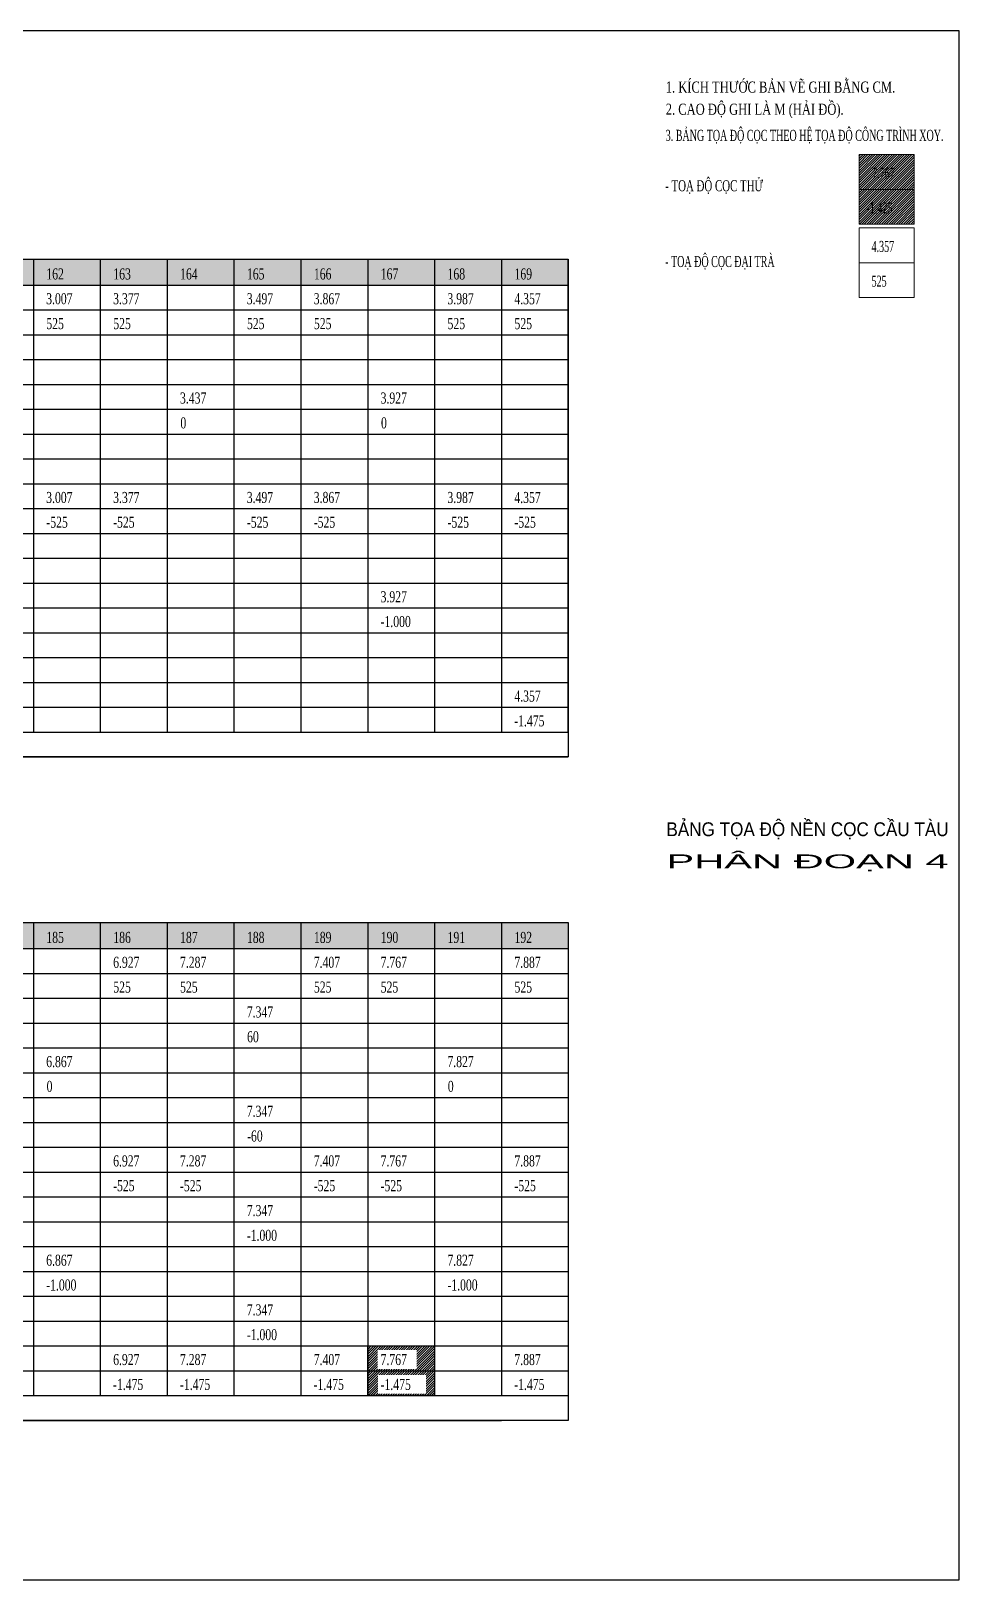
# Model space of a CAD drawing. Extents: x 1061507 to 1179680, y 97445 to 132302.
# Drawn here: x 1083380 to 1090088, y 97445 to 108645 of the extents above; entities that cross this region are included whole.
import ezdxf
from ezdxf.enums import TextEntityAlignment as Align

# ---------------------------------------------------------------- set-up
doc = ezdxf.new("R2010")
doc.units = 0
doc.header["$LTSCALE"] = 200
doc.header["$MEASUREMENT"] = 0
doc.layers.get('0').update_dxf_attribs({"color": 3, "linetype": 'CONTINUOUS'})
for name, color, linetype in [('BORDER', 2, 'CONTINUOUS'), ('Hatch', 8, 'CONTINUOUS'), ('Text', 6, 'CONTINUOUS')]:
    doc.layers.add(name, color=color, linetype=linetype)
doc.styles.add('CMB-1', font='VHBLACK.TTF', dxfattribs={"width": 0.8})
doc.styles.get("Standard").update_dxf_attribs({"font": 'vntimeh.shx', "width": 0.7})
doc.styles.add('THUONG', font='vntimeh.shx', dxfattribs={"width": 0.7})

msp = doc.modelspace()

# ---------------------------------------------------------------- hatches: boundary and pattern name
at = {"layer": 'Hatch', "linetype": 'Continuous'}
h = msp.add_hatch(dxfattribs=at)
h.set_pattern_fill('ANSI31', color=256, scale=100, style=0)
h.set_pattern_definition([(45, (1062900.335, 101020.646), (-8.838835, 8.838835), [])])
h.paths.add_polyline_path([(1089764, 107751), (1089366, 107751), (1089366, 107499), (1089764, 107499)])
h.paths.add_polyline_path([(1089764, 107499), (1089366, 107499), (1089366, 107247), (1089764, 107247)])
h.paths.add_polyline_path([(1089447, 107557), (1089679, 107557), (1089679, 107677), (1089447, 107677)], flags=24)
h.paths.add_polyline_path([(1089447, 107306), (1089679, 107306), (1089679, 107426), (1089447, 107426)], flags=24)
h = msp.add_hatch(dxfattribs=at)
h.set_pattern_fill('ANSI31', color=256, scale=100, style=0)
h.set_pattern_definition([(45, (1076316.992, 113586.431), (-8.838835, 8.838835), [])])
h.paths.add_polyline_path([(1085814, 99138), (1086297, 99138), (1086297, 98779), (1085814, 98779)])

# ---------------------------------------------------------------- linework, layer by layer
at = {"color": 7, "lineweight": 0}
for p, q in [((1089366, 107751), (1089366, 107247)), ((1089366, 107751), (1089764, 107751)), ((1089764, 107751), (1089764, 107247)), ((1089366, 107499), (1089764, 107499)), ((1089366, 107247), (1089764, 107247)), ((1089366, 107221), (1089366, 106717)), ((1089366, 107221), (1089764, 107221)), ((1089764, 107221), (1089764, 106717)), ((1089366, 106969), (1089764, 106969)), ((1089366, 106717), (1089764, 106717))]:
    msp.add_line(p, q, dxfattribs=at)
at = {"layer": 'BORDER'}
msp.add_line((1087264, 103576), (1087264, 106996), dxfattribs=at)
for points in [[(1087264, 103396), (1075821, 103396), (1075821, 106996), (1087264, 106996)], [(1075337, 102199), (1087264, 102199), (1087264, 98599), (1075337, 98599)], [(1085814, 99138), (1086297, 99138), (1086297, 98779), (1085814, 98779)]]:
    msp.add_lwpolyline(points, close=True, dxfattribs=at)
for points in [[(1075821, 103396), (1087264, 103396)], [(1075337, 98599), (1086781, 98599)]]:
    msp.add_lwpolyline(points, dxfattribs=at)
at = {"layer": 'Hatch'}
for p, q in [((1082914, 106996), (1083397, 106996)), ((1083397, 106996), (1083881, 106996)), ((1083397, 106996), (1083397, 106807)), ((1083881, 106996), (1084364, 106996)), ((1083881, 106996), (1083881, 106807)), ((1084364, 106996), (1084847, 106996)), ((1084364, 106996), (1084364, 106807)), ((1084847, 106996), (1085331, 106996)), ((1084847, 106996), (1084847, 106807)), ((1085331, 106996), (1085814, 106996)), ((1085331, 106996), (1085331, 106807)), ((1085814, 106996), (1086297, 106996)), ((1085814, 106996), (1085814, 106807)), ((1086297, 106996), (1086781, 106996)), ((1086297, 106996), (1086297, 106807)), ((1086781, 106996), (1087264, 106996)), ((1086781, 106996), (1086781, 106807)), ((1087264, 106996), (1087264, 106807)), ((1082914, 106807), (1083397, 106807)), ((1083397, 106807), (1083881, 106807)), ((1083397, 106807), (1083397, 106628)), ((1083881, 106807), (1084364, 106807)), ((1083881, 106807), (1083881, 106628)), ((1084364, 106807), (1084847, 106807)), ((1084364, 106807), (1084364, 106628)), ((1084847, 106807), (1085331, 106807)), ((1084847, 106807), (1084847, 106628)), ((1085331, 106807), (1085814, 106807)), ((1085331, 106807), (1085331, 106628)), ((1085814, 106807), (1086297, 106807)), ((1085814, 106807), (1085814, 106628)), ((1086297, 106807), (1086781, 106807)), ((1086297, 106807), (1086297, 106628)), ((1086781, 106807), (1087264, 106807)), ((1086781, 106807), (1086781, 106628)), ((1087264, 106807), (1087264, 106628)), ((1082914, 106628), (1083397, 106628)), ((1083397, 106628), (1083881, 106628)), ((1083397, 106628), (1083397, 106448)), ((1083881, 106628), (1084364, 106628)), ((1083881, 106628), (1083881, 106448)), ((1084364, 106628), (1084847, 106628)), ((1084364, 106628), (1084364, 106448)), ((1084847, 106628), (1085331, 106628)), ((1084847, 106628), (1084847, 106448)), ((1085331, 106628), (1085814, 106628)), ((1085331, 106628), (1085331, 106448)), ((1085814, 106628), (1086297, 106628)), ((1085814, 106628), (1085814, 106448)), ((1086297, 106628), (1086781, 106628)), ((1086297, 106628), (1086297, 106448)), ((1086781, 106628), (1087264, 106628)), ((1086781, 106628), (1086781, 106448)), ((1087264, 106628), (1087264, 106448)), ((1082914, 106448), (1083397, 106448)), ((1083397, 106448), (1083881, 106448)), ((1083397, 106448), (1083397, 106269)), ((1083881, 106448), (1084364, 106448)), ((1083881, 106448), (1083881, 106269)), ((1084364, 106448), (1084847, 106448)), ((1084364, 106448), (1084364, 106269)), ((1084847, 106448), (1085331, 106448)), ((1084847, 106448), (1084847, 106269)), ((1085331, 106448), (1085814, 106448)), ((1085331, 106448), (1085331, 106269)), ((1085814, 106448), (1086297, 106448)), ((1085814, 106448), (1085814, 106269)), ((1086297, 106448), (1086781, 106448)), ((1086297, 106448), (1086297, 106269)), ((1086781, 106448), (1087264, 106448)), ((1086781, 106448), (1086781, 106269)), ((1087264, 106448), (1087264, 106269)), ((1082914, 106269), (1083397, 106269)), ((1083397, 106269), (1083881, 106269)), ((1083397, 106269), (1083397, 106089)), ((1083881, 106269), (1084364, 106269)), ((1083881, 106269), (1083881, 106089)), ((1084364, 106269), (1084847, 106269)), ((1084364, 106269), (1084364, 106089)), ((1084847, 106269), (1085331, 106269)), ((1084847, 106269), (1084847, 106089)), ((1085331, 106269), (1085814, 106269)), ((1085331, 106269), (1085331, 106089)), ((1085814, 106269), (1086297, 106269)), ((1085814, 106269), (1085814, 106089)), ((1086297, 106269), (1086781, 106269)), ((1086297, 106269), (1086297, 106089)), ((1086781, 106269), (1087264, 106269)), ((1086781, 106269), (1086781, 106089)), ((1087264, 106269), (1087264, 106089)), ((1082914, 106089), (1083397, 106089)), ((1083397, 106089), (1083881, 106089)), ((1083397, 106089), (1083397, 105910)), ((1083881, 106089), (1084364, 106089)), ((1083881, 106089), (1083881, 105910)), ((1084364, 106089), (1084847, 106089)), ((1084364, 106089), (1084364, 105910)), ((1084847, 106089), (1085331, 106089)), ((1084847, 106089), (1084847, 105910)), ((1085331, 106089), (1085814, 106089)), ((1085331, 106089), (1085331, 105910)), ((1085814, 106089), (1086297, 106089)), ((1085814, 106089), (1085814, 105910)), ((1086297, 106089), (1086781, 106089)), ((1086297, 106089), (1086297, 105910)), ((1086781, 106089), (1087264, 106089)), ((1086781, 106089), (1086781, 105910)), ((1087264, 106089), (1087264, 105910)), ((1082914, 105910), (1083397, 105910)), ((1083397, 105910), (1083881, 105910)), ((1083397, 105910), (1083397, 105730)), ((1083881, 105910), (1084364, 105910)), ((1083881, 105910), (1083881, 105730)), ((1084364, 105910), (1084847, 105910)), ((1084364, 105910), (1084364, 105730)), ((1084847, 105910), (1085331, 105910)), ((1084847, 105910), (1084847, 105730)), ((1085331, 105910), (1085814, 105910)), ((1085331, 105910), (1085331, 105730)), ((1085814, 105910), (1086297, 105910)), ((1085814, 105910), (1085814, 105730)), ((1086297, 105910), (1086781, 105910)), ((1086297, 105910), (1086297, 105730)), ((1086781, 105910), (1087264, 105910)), ((1086781, 105910), (1086781, 105730)), ((1087264, 105910), (1087264, 105730)), ((1082914, 105730), (1083397, 105730)), ((1083397, 105730), (1083881, 105730)), ((1083397, 105730), (1083397, 105551)), ((1083881, 105730), (1084364, 105730)), ((1083881, 105730), (1083881, 105551)), ((1084364, 105730), (1084847, 105730)), ((1084364, 105730), (1084364, 105551)), ((1084847, 105730), (1085331, 105730)), ((1084847, 105730), (1084847, 105551)), ((1085331, 105730), (1085814, 105730)), ((1085331, 105730), (1085331, 105551)), ((1085814, 105730), (1086297, 105730)), ((1085814, 105730), (1085814, 105551)), ((1086297, 105730), (1086781, 105730)), ((1086297, 105730), (1086297, 105551)), ((1086781, 105730), (1087264, 105730)), ((1086781, 105730), (1086781, 105551)), ((1087264, 105730), (1087264, 105551)), ((1082914, 105551), (1083397, 105551)), ((1083397, 105551), (1083881, 105551)), ((1083397, 105551), (1083397, 105371)), ((1083881, 105551), (1084364, 105551)), ((1083881, 105551), (1083881, 105371)), ((1084364, 105551), (1084847, 105551)), ((1084364, 105551), (1084364, 105371)), ((1084847, 105551), (1085331, 105551)), ((1084847, 105551), (1084847, 105371)), ((1085331, 105551), (1085814, 105551)), ((1085331, 105551), (1085331, 105371)), ((1085814, 105551), (1086297, 105551)), ((1085814, 105551), (1085814, 105371)), ((1086297, 105551), (1086781, 105551)), ((1086297, 105551), (1086297, 105371)), ((1086781, 105551), (1087264, 105551)), ((1086781, 105551), (1086781, 105371)), ((1087264, 105551), (1087264, 105371)), ((1082914, 105371), (1083397, 105371)), ((1083397, 105371), (1083881, 105371)), ((1083397, 105371), (1083397, 105191)), ((1083881, 105371), (1084364, 105371)), ((1083881, 105371), (1083881, 105191)), ((1084364, 105371), (1084847, 105371)), ((1084364, 105371), (1084364, 105191)), ((1084847, 105371), (1085331, 105371)), ((1084847, 105371), (1084847, 105191)), ((1085331, 105371), (1085814, 105371)), ((1085331, 105371), (1085331, 105191)), ((1085814, 105371), (1086297, 105371)), ((1085814, 105371), (1085814, 105191)), ((1086297, 105371), (1086781, 105371)), ((1086297, 105371), (1086297, 105191)), ((1086781, 105371), (1087264, 105371)), ((1086781, 105371), (1086781, 105191)), ((1087264, 105371), (1087264, 105191)), ((1082914, 105191), (1083397, 105191)), ((1083397, 105191), (1083881, 105191)), ((1083397, 105191), (1083397, 105012)), ((1083881, 105191), (1084364, 105191)), ((1083881, 105191), (1083881, 105012)), ((1084364, 105191), (1084847, 105191)), ((1084364, 105191), (1084364, 105012)), ((1084847, 105191), (1085331, 105191)), ((1084847, 105191), (1084847, 105012)), ((1085331, 105191), (1085814, 105191)), ((1085331, 105191), (1085331, 105012)), ((1085814, 105191), (1086297, 105191)), ((1085814, 105191), (1085814, 105012)), ((1086297, 105191), (1086781, 105191)), ((1086297, 105191), (1086297, 105012)), ((1086781, 105191), (1087264, 105191)), ((1086781, 105191), (1086781, 105012)), ((1087264, 105191), (1087264, 105012)), ((1082914, 105012), (1083397, 105012)), ((1083397, 105012), (1083881, 105012)), ((1083397, 105012), (1083397, 104832)), ((1083881, 105012), (1084364, 105012)), ((1083881, 105012), (1083881, 104832)), ((1084364, 105012), (1084847, 105012)), ((1084364, 105012), (1084364, 104832)), ((1084847, 105012), (1085331, 105012)), ((1084847, 105012), (1084847, 104832)), ((1085331, 105012), (1085814, 105012)), ((1085331, 105012), (1085331, 104832)), ((1085814, 105012), (1086297, 105012)), ((1085814, 105012), (1085814, 104832)), ((1086297, 105012), (1086781, 105012)), ((1086297, 105012), (1086297, 104832)), ((1086781, 105012), (1087264, 105012)), ((1086781, 105012), (1086781, 104832)), ((1087264, 105012), (1087264, 104832)), ((1082914, 104832), (1083397, 104832)), ((1083397, 104832), (1083881, 104832)), ((1083397, 104832), (1083397, 104653)), ((1083881, 104832), (1084364, 104832)), ((1083881, 104832), (1083881, 104653)), ((1084364, 104832), (1084847, 104832)), ((1084364, 104832), (1084364, 104653)), ((1084847, 104832), (1085331, 104832)), ((1084847, 104832), (1084847, 104653)), ((1085331, 104832), (1085814, 104832)), ((1085331, 104832), (1085331, 104653)), ((1085814, 104832), (1086297, 104832)), ((1085814, 104832), (1085814, 104653)), ((1086297, 104832), (1086781, 104832)), ((1086297, 104832), (1086297, 104653)), ((1086781, 104832), (1087264, 104832)), ((1086781, 104832), (1086781, 104653)), ((1087264, 104832), (1087264, 104653)), ((1082914, 104653), (1083397, 104653)), ((1083397, 104653), (1083881, 104653)), ((1083397, 104653), (1083397, 104473)), ((1083881, 104653), (1084364, 104653)), ((1083881, 104653), (1083881, 104473)), ((1084364, 104653), (1084847, 104653)), ((1084364, 104653), (1084364, 104473)), ((1084847, 104653), (1085331, 104653)), ((1084847, 104653), (1084847, 104473)), ((1085331, 104653), (1085814, 104653)), ((1085331, 104653), (1085331, 104473)), ((1085814, 104653), (1086297, 104653)), ((1085814, 104653), (1085814, 104473)), ((1086297, 104653), (1086781, 104653)), ((1086297, 104653), (1086297, 104473)), ((1086781, 104653), (1087264, 104653)), ((1086781, 104653), (1086781, 104473)), ((1087264, 104653), (1087264, 104473)), ((1082914, 104473), (1083397, 104473)), ((1083397, 104473), (1083881, 104473)), ((1083397, 104473), (1083397, 104294)), ((1083881, 104473), (1084364, 104473)), ((1083881, 104473), (1083881, 104294)), ((1084364, 104473), (1084847, 104473)), ((1084364, 104473), (1084364, 104294)), ((1084847, 104473), (1085331, 104473)), ((1084847, 104473), (1084847, 104294)), ((1085331, 104473), (1085814, 104473)), ((1085331, 104473), (1085331, 104294)), ((1085814, 104473), (1086297, 104473)), ((1085814, 104473), (1085814, 104294)), ((1086297, 104473), (1086781, 104473)), ((1086297, 104473), (1086297, 104294)), ((1086781, 104473), (1087264, 104473)), ((1086781, 104473), (1086781, 104294)), ((1087264, 104473), (1087264, 104294)), ((1082914, 104294), (1083397, 104294)), ((1083397, 104294), (1083881, 104294)), ((1083397, 104294), (1083397, 104114)), ((1083881, 104294), (1084364, 104294)), ((1083881, 104294), (1083881, 104114)), ((1084364, 104294), (1084847, 104294)), ((1084364, 104294), (1084364, 104114)), ((1084847, 104294), (1085331, 104294)), ((1084847, 104294), (1084847, 104114)), ((1085331, 104294), (1085814, 104294)), ((1085331, 104294), (1085331, 104114)), ((1085814, 104294), (1086297, 104294)), ((1085814, 104294), (1085814, 104114)), ((1086297, 104294), (1086781, 104294)), ((1086297, 104294), (1086297, 104114)), ((1086781, 104294), (1087264, 104294)), ((1086781, 104294), (1086781, 104114)), ((1087264, 104294), (1087264, 104114)), ((1082914, 104114), (1083397, 104114)), ((1083397, 104114), (1083881, 104114)), ((1083397, 104114), (1083397, 103935)), ((1083881, 104114), (1084364, 104114)), ((1083881, 104114), (1083881, 103935)), ((1084364, 104114), (1084847, 104114)), ((1084364, 104114), (1084364, 103935)), ((1084847, 104114), (1085331, 104114)), ((1084847, 104114), (1084847, 103935)), ((1085331, 104114), (1085814, 104114)), ((1085331, 104114), (1085331, 103935)), ((1085814, 104114), (1086297, 104114)), ((1085814, 104114), (1085814, 103935)), ((1086297, 104114), (1086781, 104114)), ((1086297, 104114), (1086297, 103935)), ((1086781, 104114), (1087264, 104114)), ((1086781, 104114), (1086781, 103935)), ((1087264, 104114), (1087264, 103935)), ((1082914, 103935), (1083397, 103935)), ((1083397, 103935), (1083881, 103935)), ((1083397, 103935), (1083397, 103755)), ((1083881, 103935), (1084364, 103935)), ((1083881, 103935), (1083881, 103755)), ((1084364, 103935), (1084847, 103935)), ((1084364, 103935), (1084364, 103755)), ((1084847, 103935), (1085331, 103935)), ((1084847, 103935), (1084847, 103755)), ((1085331, 103935), (1085814, 103935)), ((1085331, 103935), (1085331, 103755)), ((1085814, 103935), (1086297, 103935)), ((1085814, 103935), (1085814, 103755)), ((1086297, 103935), (1086781, 103935)), ((1086297, 103935), (1086297, 103755)), ((1086781, 103935), (1087264, 103935)), ((1086781, 103935), (1086781, 103755)), ((1087264, 103935), (1087264, 103755)), ((1082914, 103755), (1083397, 103755)), ((1083397, 103755), (1083881, 103755)), ((1083397, 103755), (1083397, 103576)), ((1083881, 103755), (1084364, 103755)), ((1083881, 103755), (1083881, 103576)), ((1084364, 103755), (1084847, 103755)), ((1084364, 103755), (1084364, 103576)), ((1084847, 103755), (1085331, 103755)), ((1084847, 103755), (1084847, 103576)), ((1085331, 103755), (1085814, 103755)), ((1085331, 103755), (1085331, 103576)), ((1085814, 103755), (1086297, 103755)), ((1085814, 103755), (1085814, 103576)), ((1086297, 103755), (1086781, 103755)), ((1086297, 103755), (1086297, 103576)), ((1086781, 103755), (1087264, 103755)), ((1086781, 103755), (1086781, 103576)), ((1087264, 103755), (1087264, 103576)), ((1082914, 103576), (1083397, 103576)), ((1083397, 103576), (1083881, 103576)), ((1083881, 103576), (1084364, 103576)), ((1084364, 103576), (1084847, 103576)), ((1084847, 103576), (1085331, 103576)), ((1085331, 103576), (1085814, 103576)), ((1085814, 103576), (1086297, 103576)), ((1086297, 103576), (1086781, 103576)), ((1086781, 103576), (1087264, 103576)), ((1082914, 102199), (1083397, 102199)), ((1083397, 102199), (1083881, 102199)), ((1083397, 102199), (1083397, 102010)), ((1083881, 102199), (1084364, 102199)), ((1083881, 102199), (1083881, 102010)), ((1084364, 102199), (1084847, 102199)), ((1084364, 102199), (1084364, 102010)), ((1084847, 102199), (1085331, 102199)), ((1084847, 102199), (1084847, 102010)), ((1085331, 102199), (1085814, 102199)), ((1085331, 102199), (1085331, 102010)), ((1085814, 102199), (1086297, 102199)), ((1085814, 102199), (1085814, 102010)), ((1086297, 102199), (1086781, 102199)), ((1086297, 102199), (1086297, 102010)), ((1086781, 102199), (1087264, 102199)), ((1086781, 102199), (1086781, 102010)), ((1087264, 102199), (1087264, 102010)), ((1082914, 102010), (1083397, 102010)), ((1083397, 102010), (1083881, 102010)), ((1083397, 102010), (1083397, 101831)), ((1083881, 102010), (1084364, 102010)), ((1083881, 102010), (1083881, 101831)), ((1084364, 102010), (1084847, 102010)), ((1084364, 102010), (1084364, 101831)), ((1084847, 102010), (1085331, 102010)), ((1084847, 102010), (1084847, 101831)), ((1085331, 102010), (1085814, 102010)), ((1085331, 102010), (1085331, 101831)), ((1085814, 102010), (1086297, 102010)), ((1085814, 102010), (1085814, 101831)), ((1086297, 102010), (1086781, 102010)), ((1086297, 102010), (1086297, 101831)), ((1086781, 102010), (1087264, 102010)), ((1086781, 102010), (1086781, 101831)), ((1087264, 102010), (1087264, 101831)), ((1082914, 101831), (1083397, 101831)), ((1083397, 101831), (1083881, 101831)), ((1083397, 101831), (1083397, 101651)), ((1083881, 101831), (1084364, 101831)), ((1083881, 101831), (1083881, 101651)), ((1084364, 101831), (1084847, 101831)), ((1084364, 101831), (1084364, 101651)), ((1084847, 101831), (1085331, 101831)), ((1084847, 101831), (1084847, 101651)), ((1085331, 101831), (1085814, 101831)), ((1085331, 101831), (1085331, 101651)), ((1085814, 101831), (1086297, 101831)), ((1085814, 101831), (1085814, 101651)), ((1086297, 101831), (1086781, 101831)), ((1086297, 101831), (1086297, 101651)), ((1086781, 101831), (1087264, 101831)), ((1086781, 101831), (1086781, 101651)), ((1087264, 101831), (1087264, 101651)), ((1082914, 101651), (1083397, 101651)), ((1083397, 101651), (1083881, 101651)), ((1083397, 101651), (1083397, 101472)), ((1083881, 101651), (1084364, 101651)), ((1083881, 101651), (1083881, 101472)), ((1084364, 101651), (1084847, 101651)), ((1084364, 101651), (1084364, 101472)), ((1084847, 101651), (1085331, 101651)), ((1084847, 101651), (1084847, 101472)), ((1085331, 101651), (1085814, 101651)), ((1085331, 101651), (1085331, 101472)), ((1085814, 101651), (1086297, 101651)), ((1085814, 101651), (1085814, 101472)), ((1086297, 101651), (1086781, 101651)), ((1086297, 101651), (1086297, 101472)), ((1086781, 101651), (1087264, 101651)), ((1086781, 101651), (1086781, 101472)), ((1087264, 101651), (1087264, 101472)), ((1082914, 101472), (1083397, 101472)), ((1083397, 101472), (1083881, 101472)), ((1083397, 101472), (1083397, 101292)), ((1083881, 101472), (1084364, 101472)), ((1083881, 101472), (1083881, 101292)), ((1084364, 101472), (1084847, 101472)), ((1084364, 101472), (1084364, 101292)), ((1084847, 101472), (1085331, 101472)), ((1084847, 101472), (1084847, 101292)), ((1085331, 101472), (1085814, 101472)), ((1085331, 101472), (1085331, 101292)), ((1085814, 101472), (1086297, 101472)), ((1085814, 101472), (1085814, 101292)), ((1086297, 101472), (1086781, 101472)), ((1086297, 101472), (1086297, 101292)), ((1086781, 101472), (1087264, 101472)), ((1086781, 101472), (1086781, 101292)), ((1087264, 101472), (1087264, 101292)), ((1082914, 101292), (1083397, 101292)), ((1083397, 101292), (1083881, 101292)), ((1083397, 101292), (1083397, 101112)), ((1083881, 101292), (1084364, 101292)), ((1083881, 101292), (1083881, 101112)), ((1084364, 101292), (1084847, 101292)), ((1084364, 101292), (1084364, 101112)), ((1084847, 101292), (1085331, 101292)), ((1084847, 101292), (1084847, 101112)), ((1085331, 101292), (1085814, 101292)), ((1085331, 101292), (1085331, 101112)), ((1085814, 101292), (1086297, 101292)), ((1085814, 101292), (1085814, 101112)), ((1086297, 101292), (1086781, 101292)), ((1086297, 101292), (1086297, 101112)), ((1086781, 101292), (1087264, 101292)), ((1086781, 101292), (1086781, 101112)), ((1087264, 101292), (1087264, 101112)), ((1082914, 101112), (1083397, 101112)), ((1083397, 101112), (1083881, 101112)), ((1083397, 101112), (1083397, 100933)), ((1083881, 101112), (1084364, 101112)), ((1083881, 101112), (1083881, 100933)), ((1084364, 101112), (1084847, 101112)), ((1084364, 101112), (1084364, 100933)), ((1084847, 101112), (1085331, 101112)), ((1084847, 101112), (1084847, 100933)), ((1085331, 101112), (1085814, 101112)), ((1085331, 101112), (1085331, 100933)), ((1085814, 101112), (1086297, 101112)), ((1085814, 101112), (1085814, 100933)), ((1086297, 101112), (1086781, 101112)), ((1086297, 101112), (1086297, 100933)), ((1086781, 101112), (1087264, 101112)), ((1086781, 101112), (1086781, 100933)), ((1087264, 101112), (1087264, 100933)), ((1082914, 100933), (1083397, 100933)), ((1083397, 100933), (1083881, 100933)), ((1083397, 100933), (1083397, 100753)), ((1083881, 100933), (1084364, 100933)), ((1083881, 100933), (1083881, 100753)), ((1084364, 100933), (1084847, 100933)), ((1084364, 100933), (1084364, 100753)), ((1084847, 100933), (1085331, 100933)), ((1084847, 100933), (1084847, 100753)), ((1085331, 100933), (1085814, 100933)), ((1085331, 100933), (1085331, 100753)), ((1085814, 100933), (1086297, 100933)), ((1085814, 100933), (1085814, 100753)), ((1086297, 100933), (1086781, 100933)), ((1086297, 100933), (1086297, 100753)), ((1086781, 100933), (1087264, 100933)), ((1086781, 100933), (1086781, 100753)), ((1087264, 100933), (1087264, 100753)), ((1082914, 100753), (1083397, 100753)), ((1083397, 100753), (1083881, 100753)), ((1083397, 100753), (1083397, 100574)), ((1083881, 100753), (1084364, 100753)), ((1083881, 100753), (1083881, 100574)), ((1084364, 100753), (1084847, 100753)), ((1084364, 100753), (1084364, 100574)), ((1084847, 100753), (1085331, 100753)), ((1084847, 100753), (1084847, 100574)), ((1085331, 100753), (1085814, 100753)), ((1085331, 100753), (1085331, 100574)), ((1085814, 100753), (1086297, 100753)), ((1085814, 100753), (1085814, 100574)), ((1086297, 100753), (1086781, 100753)), ((1086297, 100753), (1086297, 100574)), ((1086781, 100753), (1087264, 100753)), ((1086781, 100753), (1086781, 100574)), ((1087264, 100753), (1087264, 100574)), ((1082914, 100574), (1083397, 100574)), ((1083397, 100574), (1083881, 100574)), ((1083397, 100574), (1083397, 100394)), ((1083881, 100574), (1084364, 100574)), ((1083881, 100574), (1083881, 100394)), ((1084364, 100574), (1084847, 100574)), ((1084364, 100574), (1084364, 100394)), ((1084847, 100574), (1085331, 100574)), ((1084847, 100574), (1084847, 100394)), ((1085331, 100574), (1085814, 100574)), ((1085331, 100574), (1085331, 100394)), ((1085814, 100574), (1086297, 100574)), ((1085814, 100574), (1085814, 100394)), ((1086297, 100574), (1086781, 100574)), ((1086297, 100574), (1086297, 100394)), ((1086781, 100574), (1087264, 100574)), ((1086781, 100574), (1086781, 100394)), ((1087264, 100574), (1087264, 100394)), ((1082914, 100394), (1083397, 100394)), ((1083397, 100394), (1083881, 100394)), ((1083397, 100394), (1083397, 100215)), ((1083881, 100394), (1084364, 100394)), ((1083881, 100394), (1083881, 100215)), ((1084364, 100394), (1084847, 100394)), ((1084364, 100394), (1084364, 100215)), ((1084847, 100394), (1085331, 100394)), ((1084847, 100394), (1084847, 100215)), ((1085331, 100394), (1085814, 100394)), ((1085331, 100394), (1085331, 100215)), ((1085814, 100394), (1086297, 100394)), ((1085814, 100394), (1085814, 100215)), ((1086297, 100394), (1086781, 100394)), ((1086297, 100394), (1086297, 100215)), ((1086781, 100394), (1087264, 100394)), ((1086781, 100394), (1086781, 100215)), ((1087264, 100394), (1087264, 100215)), ((1082914, 100215), (1083397, 100215)), ((1083397, 100215), (1083881, 100215)), ((1083397, 100215), (1083397, 100035)), ((1083881, 100215), (1084364, 100215)), ((1083881, 100215), (1083881, 100035)), ((1084364, 100215), (1084847, 100215)), ((1084364, 100215), (1084364, 100035)), ((1084847, 100215), (1085331, 100215)), ((1084847, 100215), (1084847, 100035)), ((1085331, 100215), (1085814, 100215)), ((1085331, 100215), (1085331, 100035)), ((1085814, 100215), (1086297, 100215)), ((1085814, 100215), (1085814, 100035)), ((1086297, 100215), (1086781, 100215)), ((1086297, 100215), (1086297, 100035)), ((1086781, 100215), (1087264, 100215)), ((1086781, 100215), (1086781, 100035)), ((1087264, 100215), (1087264, 100035)), ((1082914, 100035), (1083397, 100035)), ((1083397, 100035), (1083881, 100035)), ((1083397, 100035), (1083397, 99856)), ((1083881, 100035), (1084364, 100035)), ((1083881, 100035), (1083881, 99856)), ((1084364, 100035), (1084847, 100035)), ((1084364, 100035), (1084364, 99856)), ((1084847, 100035), (1085331, 100035)), ((1084847, 100035), (1084847, 99856)), ((1085331, 100035), (1085814, 100035)), ((1085331, 100035), (1085331, 99856)), ((1085814, 100035), (1086297, 100035)), ((1085814, 100035), (1085814, 99856)), ((1086297, 100035), (1086781, 100035)), ((1086297, 100035), (1086297, 99856)), ((1086781, 100035), (1087264, 100035)), ((1086781, 100035), (1086781, 99856)), ((1087264, 100035), (1087264, 99856)), ((1082914, 99856), (1083397, 99856)), ((1083397, 99856), (1083881, 99856)), ((1083397, 99856), (1083397, 99676)), ((1083881, 99856), (1084364, 99856)), ((1083881, 99856), (1083881, 99676)), ((1084364, 99856), (1084847, 99856)), ((1084364, 99856), (1084364, 99676)), ((1084847, 99856), (1085331, 99856)), ((1084847, 99856), (1084847, 99676)), ((1085331, 99856), (1085814, 99856)), ((1085331, 99856), (1085331, 99676)), ((1085814, 99856), (1086297, 99856)), ((1085814, 99856), (1085814, 99676)), ((1086297, 99856), (1086781, 99856)), ((1086297, 99856), (1086297, 99676)), ((1086781, 99856), (1087264, 99856)), ((1086781, 99856), (1086781, 99676)), ((1087264, 99856), (1087264, 99676)), ((1082914, 99676), (1083397, 99676)), ((1083397, 99676), (1083881, 99676)), ((1083397, 99676), (1083397, 99497)), ((1083881, 99676), (1084364, 99676)), ((1083881, 99676), (1083881, 99497)), ((1084364, 99676), (1084847, 99676)), ((1084364, 99676), (1084364, 99497)), ((1084847, 99676), (1085331, 99676)), ((1084847, 99676), (1084847, 99497)), ((1085331, 99676), (1085814, 99676)), ((1085331, 99676), (1085331, 99497)), ((1085814, 99676), (1086297, 99676)), ((1085814, 99676), (1085814, 99497)), ((1086297, 99676), (1086781, 99676)), ((1086297, 99676), (1086297, 99497)), ((1086781, 99676), (1087264, 99676)), ((1086781, 99676), (1086781, 99497)), ((1087264, 99676), (1087264, 99497)), ((1082914, 99497), (1083397, 99497)), ((1083397, 99497), (1083881, 99497)), ((1083397, 99497), (1083397, 99317)), ((1083881, 99497), (1084364, 99497)), ((1083881, 99497), (1083881, 99317)), ((1084364, 99497), (1084847, 99497)), ((1084364, 99497), (1084364, 99317)), ((1084847, 99497), (1085331, 99497)), ((1084847, 99497), (1084847, 99317)), ((1085331, 99497), (1085814, 99497)), ((1085331, 99497), (1085331, 99317)), ((1085814, 99497), (1086297, 99497)), ((1085814, 99497), (1085814, 99317)), ((1086297, 99497), (1086781, 99497)), ((1086297, 99497), (1086297, 99317)), ((1086781, 99497), (1087264, 99497)), ((1086781, 99497), (1086781, 99317)), ((1087264, 99497), (1087264, 99317)), ((1082914, 99317), (1083397, 99317)), ((1083397, 99317), (1083881, 99317)), ((1083397, 99317), (1083397, 99138)), ((1083881, 99317), (1084364, 99317)), ((1083881, 99317), (1083881, 99138)), ((1084364, 99317), (1084847, 99317)), ((1084364, 99317), (1084364, 99138)), ((1084847, 99317), (1085331, 99317)), ((1084847, 99317), (1084847, 99138)), ((1085331, 99317), (1085814, 99317)), ((1085331, 99317), (1085331, 99138)), ((1085814, 99317), (1086297, 99317)), ((1085814, 99317), (1085814, 99138)), ((1086297, 99317), (1086781, 99317)), ((1086297, 99317), (1086297, 99138)), ((1086781, 99317), (1087264, 99317)), ((1086781, 99317), (1086781, 99138)), ((1087264, 99317), (1087264, 99138)), ((1082914, 99138), (1083397, 99138)), ((1083397, 99138), (1083881, 99138)), ((1083397, 99138), (1083397, 98958)), ((1083881, 99138), (1084364, 99138)), ((1083881, 99138), (1083881, 98958)), ((1084364, 99138), (1084847, 99138)), ((1084364, 99138), (1084364, 98958)), ((1084847, 99138), (1085331, 99138)), ((1084847, 99138), (1084847, 98958)), ((1085331, 99138), (1085814, 99138)), ((1085331, 99138), (1085331, 98958)), ((1085814, 99138), (1086297, 99138)), ((1085814, 99138), (1085814, 98958)), ((1086297, 99138), (1086781, 99138)), ((1086297, 99138), (1086297, 98958)), ((1086781, 99138), (1087264, 99138)), ((1086781, 99138), (1086781, 98958)), ((1087264, 99138), (1087264, 98958)), ((1082914, 98958), (1083397, 98958)), ((1083397, 98958), (1083881, 98958)), ((1083397, 98958), (1083397, 98779)), ((1083881, 98958), (1084364, 98958)), ((1083881, 98958), (1083881, 98779)), ((1084364, 98958), (1084847, 98958)), ((1084364, 98958), (1084364, 98779)), ((1084847, 98958), (1085331, 98958)), ((1084847, 98958), (1084847, 98779)), ((1085331, 98958), (1085814, 98958)), ((1085331, 98958), (1085331, 98779)), ((1085814, 98958), (1086297, 98958)), ((1085814, 98958), (1085814, 98779)), ((1086297, 98958), (1086781, 98958)), ((1086297, 98958), (1086297, 98779)), ((1086781, 98958), (1087264, 98958)), ((1086781, 98958), (1086781, 98779)), ((1087264, 98958), (1087264, 98779)), ((1082914, 98779), (1083397, 98779)), ((1083397, 98779), (1083881, 98779)), ((1083881, 98779), (1084364, 98779)), ((1084364, 98779), (1084847, 98779)), ((1084847, 98779), (1085331, 98779)), ((1085331, 98779), (1085814, 98779)), ((1085814, 98779), (1086297, 98779)), ((1086297, 98779), (1086781, 98779)), ((1086781, 98779), (1087264, 98779))]:
    msp.add_line(p, q, dxfattribs=at)
at = {"layer": 'Hatch', "color": 9, "true_color": 0xc0c0c0}
for points in [[(1082914, 106996), (1082914, 106807), (1083397, 106996), (1083397, 106807)], [(1083397, 106996), (1083397, 106807), (1083881, 106996), (1083881, 106807)], [(1083881, 106996), (1083881, 106807), (1084364, 106996), (1084364, 106807)], [(1084364, 106996), (1084364, 106807), (1084847, 106996), (1084847, 106807)], [(1084847, 106996), (1084847, 106807), (1085331, 106996), (1085331, 106807)], [(1085331, 106996), (1085331, 106807), (1085814, 106996), (1085814, 106807)], [(1085814, 106996), (1085814, 106807), (1086297, 106996), (1086297, 106807)], [(1086297, 106996), (1086297, 106807), (1086781, 106996), (1086781, 106807)], [(1086781, 106996), (1086781, 106807), (1087264, 106996), (1087264, 106807)], [(1082914, 102199), (1082914, 102010), (1083397, 102199), (1083397, 102010)], [(1083397, 102199), (1083397, 102010), (1083881, 102199), (1083881, 102010)], [(1083881, 102199), (1083881, 102010), (1084364, 102199), (1084364, 102010)], [(1084364, 102199), (1084364, 102010), (1084847, 102199), (1084847, 102010)], [(1084847, 102199), (1084847, 102010), (1085331, 102199), (1085331, 102010)], [(1085331, 102199), (1085331, 102010), (1085814, 102199), (1085814, 102010)], [(1085814, 102199), (1085814, 102010), (1086297, 102199), (1086297, 102010)], [(1086297, 102199), (1086297, 102010), (1086781, 102199), (1086781, 102010)], [(1086781, 102199), (1086781, 102010), (1087264, 102199), (1087264, 102010)]]:
    msp.add_solid(points, dxfattribs=at)
at = {"layer": 'Text', "color": 1}
msp.add_lwpolyline([(1074888, 97445), (1090088, 97445), (1090088, 108645), (1074888, 108645)], close=True, dxfattribs=at)

# ---------------------------------------------------------------- texts
at = {"layer": 'Hatch', "width": 0.7}
for s, p in [('162', (1083491, 106848)), ('163', (1083975, 106848)), ('164', (1084458, 106848)), ('165', (1084941, 106848)), ('166', (1085425, 106848)), ('167', (1085908, 106848)), ('168', (1086391, 106848)), ('169', (1086875, 106848)), ('3.007', (1083490, 106669)), ('3.377', (1083974, 106669)), ('3.497', (1084940, 106669)), ('3.867', (1085424, 106669)), ('3.987', (1086390, 106669)), ('4.357', (1086874, 106669)), ('525', (1083491, 106489)), ('525', (1083975, 106489)), ('525', (1084941, 106489)), ('525', (1085425, 106489)), ('525', (1086391, 106489)), ('525', (1086875, 106489)), ('3.437', (1084457, 105951)), ('3.927', (1085907, 105951)), ('0', (1084460, 105771)), ('0', (1085910, 105771)), ('3.007', (1083490, 105232)), ('3.377', (1083974, 105232)), ('3.497', (1084940, 105232)), ('3.867', (1085424, 105232)), ('3.987', (1086390, 105232)), ('4.357', (1086874, 105232)), ('-525', (1083491, 105053)), ('-525', (1083974, 105053)), ('-525', (1084941, 105053)), ('-525', (1085424, 105053)), ('-525', (1086391, 105053)), ('-525', (1086874, 105053)), ('3.927', (1085907, 104514)), ('-1.000', (1085907, 104335)), ('4.357', (1086874, 103796)), ('-1.475', (1086873, 103617)), ('185', (1083491, 102051)), ('186', (1083975, 102051)), ('187', (1084458, 102051)), ('188', (1084941, 102051)), ('189', (1085425, 102051)), ('190', (1085908, 102051)), ('191', (1086391, 102051)), ('192', (1086875, 102051)), ('6.927', (1083974, 101871)), ('7.287', (1084457, 101871)), ('7.407', (1085424, 101871)), ('7.767', (1085907, 101871)), ('7.887', (1086874, 101871)), ('525', (1083975, 101692)), ('525', (1084458, 101692)), ('525', (1085425, 101692)), ('525', (1085908, 101692)), ('525', (1086875, 101692)), ('7.347', (1084940, 101512)), ('60', (1084942, 101333)), ('6.867', (1083490, 101153)), ('7.827', (1086390, 101153)), ('0', (1083493, 100974)), ('0', (1086393, 100974)), ('7.347', (1084940, 100794)), ('-60', (1084942, 100615)), ('6.927', (1083974, 100435)), ('7.287', (1084457, 100435)), ('7.407', (1085424, 100435)), ('7.767', (1085907, 100435)), ('7.887', (1086874, 100435)), ('-525', (1083974, 100256)), ('-525', (1084457, 100256)), ('-525', (1085424, 100256)), ('-525', (1085907, 100256)), ('-525', (1086874, 100256)), ('7.347', (1084940, 100076)), ('-1.000', (1084940, 99897)), ('6.867', (1083490, 99717)), ('7.827', (1086390, 99717)), ('-1.000', (1083490, 99538)), ('-1.000', (1086390, 99538)), ('7.347', (1084940, 99358)), ('-1.000', (1084940, 99179)), ('6.927', (1083974, 98999)), ('7.287', (1084457, 98999)), ('7.407', (1085424, 98999)), ('7.887', (1086874, 98999)), ('-1.475', (1083973, 98819)), ('-1.475', (1084457, 98819)), ('-1.475', (1085423, 98819)), ('-1.475', (1086873, 98819))]:
    msp.add_text(s, height=80, dxfattribs=at).set_placement(p)
at = {"layer": 'Text', "style": 'THUONG'}
for s, width, p in [('1. KÝch th\xadíc b¶n vÏ ghi b»ng cm.', 0.75, (1087968, 108199)), ('2. Cao ®é ghi lµ m (h¶i ®å).', 0.75, (1087968, 108039)), ('3. b¶ng täa ®é cäc theo hÖ täa ®é c«ng tr×nh xoy.', 0.6, (1087968, 107850))]:
    msp.add_text(s, height=80, dxfattribs=dict(at, width=width)).set_placement(p)
at = {"layer": 'Text', "lineweight": 0, "style": 'THUONG', "width": 0.6}
for s, p in [('7.767', (1089460, 107577)), ('-1.425', (1089419, 107326)), ('4.357', (1089456, 107047)), ('525', (1089456, 106796))]:
    msp.add_text(s, height=80, dxfattribs=at).set_placement(p)
at = {"layer": 'Text'}
for s, width, p in [('- to¹ ®é cäc thö', 0.65, (1087964, 107486)), ('- to¹ ®é cäc ®¹i trµ', 0.6, (1087964, 106938))]:
    msp.add_text(s, height=80, dxfattribs=dict(at, width=width)).set_placement(p)
at = {"layer": 'Text', "style": 'CMB-1'}
for s, width, p, p2 in [('b¶ng täa ®é nÒn cäc cÇu tµu', 0.788672, (1087973, 102823), (1090013, 102823)), ('ph©n ®o¹n 4', 1.88481, (1087973, 102591), (1090013, 102591))]:
    msp.add_text(s, height=100, dxfattribs=dict(at, width=width)).set_placement(p, p2, align=Align.FIT)

# ---------------------------------------------------------------- next in the draw order: wipeouts: each hides what was drawn before it
msp.add_wipeout([(1085887, 98971), (1086167, 98971), (1086167, 99107), (1085887, 99107)]).dxf.layer = 'Hatch'

# ---------------------------------------------------------------- next in the draw order: texts
at = {"layer": 'Hatch', "width": 0.7}
msp.add_text('7.767', height=80, dxfattribs=at).set_placement((1085907, 98999))

# ---------------------------------------------------------------- next in the draw order: wipeouts: each hides what was drawn before it
msp.add_wipeout([(1085889, 98791), (1086236, 98791), (1086236, 98927), (1085889, 98927)]).dxf.layer = 'Hatch'

# ---------------------------------------------------------------- next in the draw order: texts
msp.add_text('-1.475', height=80, dxfattribs=at).set_placement((1085907, 98819))

doc.saveas('drawing.dxf')
